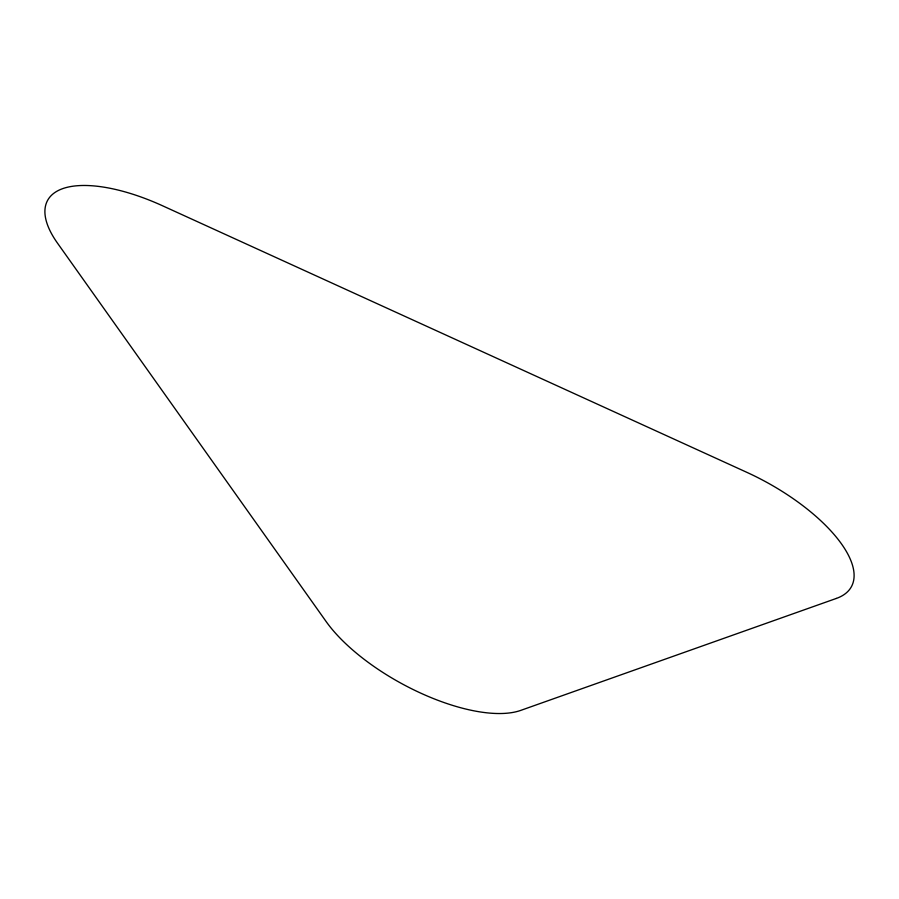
<?xml version="1.0" encoding="UTF-8"?>
<svg xmlns="http://www.w3.org/2000/svg" width="899" height="899" viewBox="0 0 899 899"><rect width="100%" height="100%" fill="white"/><g stroke="black" fill="none" stroke-linecap="round" stroke-linejoin="round"><path stroke-width="1.35" d="M836.317 598.442L520.824 710.367A125.107 51.086 28.6 0 1 326.123 621.535L57.48 243.123A125.107 51.086 28.6 0 1 162.64 205.815L746.766 472.301A125.107 51.086 28.6 0 1 836.317 598.442"/></g></svg>
